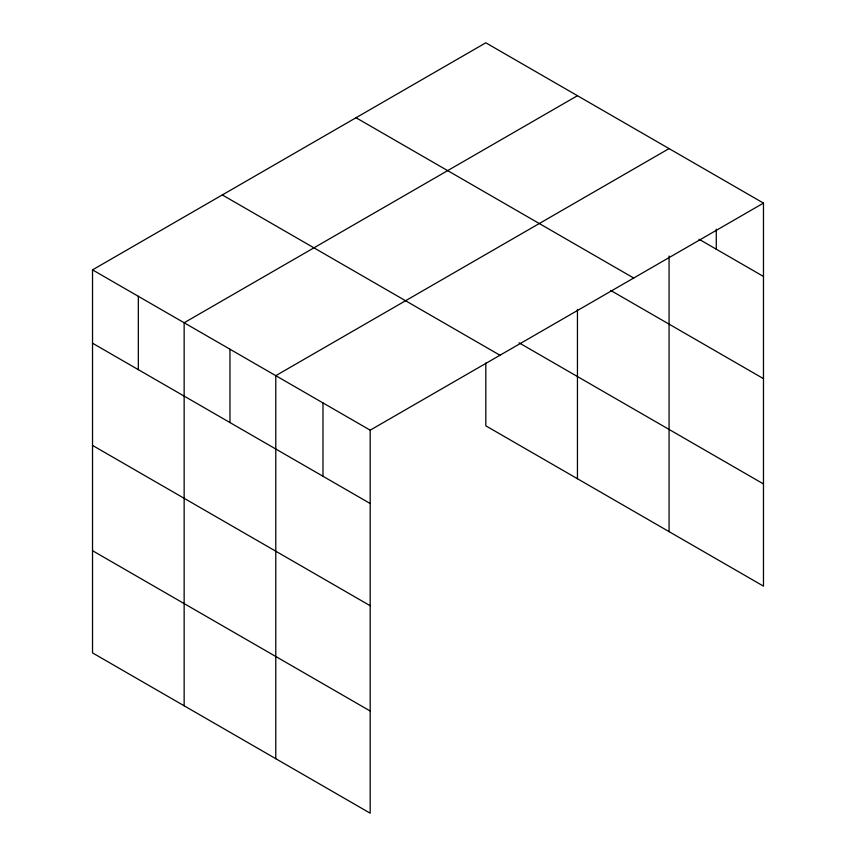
<?xml version="1.0" encoding="UTF-8"?>
<svg xmlns="http://www.w3.org/2000/svg" width="856" height="856" viewBox="0 0 856 856"><rect width="100%" height="100%" fill="white"/><g stroke="black" fill="none" stroke-linecap="round" stroke-linejoin="round"><path stroke-width="1.28" d="M763.477 203.107L370.188 430.172L370.188 813.2L92.523 652.893L92.523 269.865L485.812 42.8L763.477 203.107L763.477 586.135L485.812 425.828L485.812 362.933M669.071 256.008L669.071 531.63M577.447 95.701L184.147 322.765L184.147 705.793M669.071 148.602L275.782 375.666L275.782 758.694M699.01 239.231L763.477 276.456M356.032 117.732L633.697 278.04M610.66 290.419L763.477 378.652M519.025 342.807L763.477 483.94M222.303 194.933L499.968 355.24M92.523 269.865L370.188 430.172M92.523 343.213L370.188 503.521M92.523 445.409L370.188 605.716M92.523 550.697L370.188 711.004M716.279 229.194L716.279 249.203M577.447 309.412L577.447 478.729M322.98 402.919L322.98 476.268M229.964 349.216L229.964 422.564M138.33 296.315L138.33 369.664"/></g></svg>
